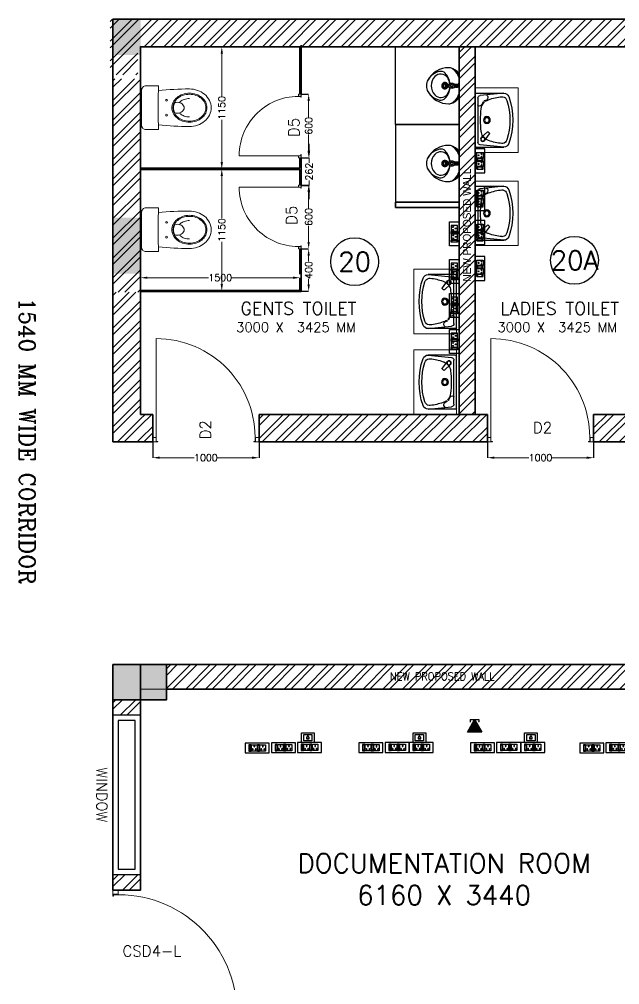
# Model space of a CAD drawing. Extents: x -52083 to 49512, y -145230 to 20224.
# Drawn here: x 34175 to 39826, y -2408 to 6686 of the extents above; entities that cross this region are included whole.
import ezdxf
from ezdxf.enums import TextEntityAlignment as Align

# ---------------------------------------------------------------- set-up
doc = ezdxf.new("R2010")
doc.units = 0
doc.header["$LTSCALE"] = 0.5
doc.header["$MEASUREMENT"] = 0
doc.header["$PDMODE"] = 32
for name, color, linetype, lineweight in [('1', 7, 'Continuous', 9), ('1200x2100 Door', 5, 'Continuous', 5), ('COL', 1, 'Continuous', 35), ('DIM', 3, 'Continuous', 5), ('Hatch-1', 8, 'Continuous', 5), ('Microlab @ 1', 5, 'Continuous', 13), ('New Wall', 5, 'Continuous', 35), ('Sa-Block Text', 7, 'Continuous', 18), ('wall-1', 7, 'Continuous', 35)]:
    doc.layers.add(name, color=color, linetype=linetype, lineweight=lineweight)
for name, color, linetype in [('PDF_Text', 5, 'Continuous'), ('SA-6MRP', 1, 'Continuous'), ('SA-6MUP', 223, 'Continuous'), ('SA-Lan', 3, 'Continuous'), ('SA-Voice', 5, 'Continuous'), ('WC-DET1', 8, 'Continuous'), ('WC-DET2', 10, 'Continuous'), ('WC-OUT', 7, 'Continuous'), ('WC-OUTL', 7, 'Continuous')]:
    doc.layers.add(name, color=color, linetype=linetype)
doc.styles.add('ARIAL', font='romans.shx', dxfattribs={"height": 2.5})
doc.styles.add('RomanS', font='romans.shx')
doc.styles.get("Standard").update_dxf_attribs({"font": 'romans.shx'})
doc.dimstyles.new('Sa-dim', dxfattribs={"dimtxt": 65, "dimasz": 65, "dimexe": 0, "dimexo": 0, "dimtad": 0, "dimdec": 0, "dimdsep": 46, "dimtxsty": 'Standard', "dimcen": 0, "dimclrd": 256, "dimclre": 7, "dimclrt": 1, "dimadec": 0, "dimazin": 0, "dimtfac": 1, "dimtdec": 0, "dimtmove": 0, "dimatfit": 3, "dimfxl": 1, "dimlwd": -1, "dimarcsym": 0})
pattern_1 = [(45, (71188.27, 2e-13), (-92.80777, 92.80777), []), (45, (71250.15, 2e-13), (-92.80777, 92.80777), [])]
pattern_2 = [(45, (-60236.36, 281.83), (-92.80777, 92.80777), []), (45, (-60174.49, 281.83), (-92.80777, 92.80777), [])]

# ---------------------------------------------------------------- blocks, each defined once
blk = doc.blocks.new('*U109')
at = {"color": 5}
blk.add_wipeout([(50, 400), (50, 240), (1450, 240), (1450, 400)], dxfattribs=at)
blk.add_wipeout([(0, 450), (0, 190), (1500, 190), (1500, 450)], dxfattribs=at)
for points in [[(0, 450), (0, 190), (1500, 190), (1500, 450)], [(50, 400), (50, 240), (1450, 240), (1450, 400)]]:
    blk.add_lwpolyline(points, close=True, dxfattribs=at)
blk = doc.blocks.new('SD 1200x2100')
at = {"layer": '1200x2100 Door'}
for p, q in [((289771.1, 46661.9), (289771.1, 46711.8)), ((289771.1, 46711.8), (289829.5, 46711.8)), ((289771.1, 46661.9), (289771.1, 46711.8)), ((289771.1, 46661.9), (289809.4, 46661.9)), ((289809.4, 46661.9), (289809.4, 46705.1)), ((289809.4, 46705.1), (289829.5, 46705.1)), ((289829.5, 46705.1), (289829.5, 46711.8)), ((290971.1, 46711.8), (290912.7, 46711.8)), ((290912.7, 46705.1), (290912.7, 46711.8)), ((290932.8, 46705.1), (290912.7, 46705.1)), ((290932.8, 46661.9), (290932.8, 46705.1)), ((290971.1, 46661.9), (290932.8, 46661.9)), ((290932.8, 46661.9), (290932.8, 45543.9)), ((290971.1, 46661.9), (290971.1, 46711.8))]:
    blk.add_line(p, q, dxfattribs=at)
blk.add_arc((290932.8, 46661.9), 1118, 177.44259, 270, dxfattribs=at)
blk = doc.blocks.new('VOICE')
at = {"ltscale": 30}
h = blk.add_hatch(dxfattribs=at)
h.set_pattern_fill('ANSI31', color=256, scale=1.368807, angle=0.10709, style=0)
h.set_pattern_definition([(45.107, (0, 0), (-3.0788, 3.06731), [])])
h.paths.add_polyline_path([(0, 0), (67.3, 119.1), (135, 0)])
for p, q in [((0, 0), (67.3, 119.1)), ((67.3, 119.1), (135, 0)), ((135, 0), (0, 0))]:
    blk.add_line(p, q, dxfattribs=at)
at = {"linetype": 'Continuous', "ltscale": 12}
blk.add_line((26.7, 118.6), (107.9, 118.6), dxfattribs=at)
at = {"ltscale": 12}
for p, q in [((26.7, 118.6), (26.7, 100.6)), ((107.9, 118.6), (107.9, 100.6))]:
    blk.add_line(p, q, dxfattribs=at)
at = {"ltscale": 30, "const_width": 6.84}
for points in [[(23.3, 98.1, 1), (30.1, 98.1, 1)], [(104.4, 98.1, 1), (111.3, 98.1, 1)]]:
    blk.add_lwpolyline(points, format="xyb", close=True, dxfattribs=at)
at = {"layer": 'Sa-Block Text', "flags": 1}
for tag, p in [('LAB', (67.8, 152)), ('ITEM', (67.8, 25)), ('CATALOGUE', (98.3, -100))]:
    blk.add_attdef(tag, text='', height=65, dxfattribs=at).set_placement(p, align=Align.MIDDLE_CENTER)
blk = doc.blocks.new('*U133')
at = {"ltscale": 300}
for p, q in [((-78.1, 29.8), (-78.1, -29.8)), ((-78.1, 29.8), (-78.1, -29.8)), ((-57.3, 29.8), (-78.1, 29.8)), ((-78.1, 29.8), (-57.3, 29.8)), ((-76.3, 23.3), (-76.3, -23.3)), ((-59.1, 23.3), (-76.3, 23.3)), ((-59.1, -23.3), (-59.1, 23.3)), ((-57.3, -29.8), (-57.3, 29.8)), ((-53.9, 29.8), (-1.7, 29.8)), ((-53.9, -29.8), (-53.9, 29.8)), ((-1.7, 29.8), (-1.7, -29.8)), ((1.7, 29.8), (1.7, -29.8)), ((1.7, 29.8), (1.7, -29.8)), ((22.5, 29.8), (1.7, 29.8)), ((1.7, 29.8), (22.5, 29.8)), ((3.5, 23.3), (3.5, -23.3)), ((20.7, 23.3), (3.5, 23.3)), ((20.7, -23.3), (20.7, 23.3)), ((22.5, -29.8), (22.5, 29.8)), ((25.9, -29.8), (25.9, 29.8)), ((25.9, 29.8), (78.1, 29.8)), ((78.1, 29.8), (78.1, -29.8)), ((-78.1, -29.8), (-57.3, -29.8)), ((-76.3, -21.2), (-59.1, -21.2)), ((-76.3, -23.3), (-59.1, -23.3)), ((-1.7, -29.8), (-53.9, -29.8)), ((1.7, -29.8), (22.5, -29.8)), ((3.5, -21.2), (20.7, -21.2)), ((3.5, -23.3), (20.7, -23.3)), ((78.1, -29.8), (25.9, -29.8))]:
    blk.add_line(p, q, dxfattribs=at)
blk.add_lwpolyline([(-113, -46), (113, -46), (113, 46), (-113, 46)], close=True, dxfattribs=at)
for centre, radius, start, end in [((-27.8, 14.7), 4.06, 307.15837, 232.84163), ((-27.8, 10.6), 2.59, 161.40312, 18.59688), ((52, 14.7), 4.06, 307.15837, 232.84163), ((52, 10.6), 2.59, 161.40312, 18.59688), ((-42.7, -11.6), 3.5, 5.26891, 272.51003), ((-39.9, -14), 2.82, 202.68381, 75.09514), ((-15.7, -14), 2.82, 104.90486, 337.31619), ((-12.9, -11.6), 3.5, 267.48997, 174.73109), ((37.1, -11.6), 3.5, 5.26891, 272.51003), ((39.9, -14), 2.82, 202.68381, 75.09514), ((64.1, -14), 2.82, 104.90486, 337.31619), ((66.9, -11.6), 3.5, 267.48997, 174.73109)]:
    blk.add_arc(centre, radius, start, end, dxfattribs=at)
at = {"layer": 'Sa-Block Text', "flags": 1}
for tag, p in [('PROJECTNAME', (102.4, 776)), ('FLOOR', (102.4, 686.5)), ('LABNAME', (102.4, 577)), ('ITEMNO:', (102.4, 479.7))]:
    blk.add_attdef(tag, text='', height=65, dxfattribs=at).set_placement(p, align=Align.MIDDLE_CENTER)
at = {"layer": 'Sa-Block Text'}
blk.add_attdef('CATALOGUE', text='', height=65, dxfattribs=at).set_placement((102.4, 360.5), align=Align.MIDDLE_CENTER)
blk = doc.blocks.new('*U130')
for p, q in [((-78.1, 29.8), (-78.1, -29.8)), ((-78.1, 29.8), (-78.1, -29.8)), ((-57.3, 29.8), (-78.1, 29.8)), ((-78.1, 29.8), (-57.3, 29.8)), ((-76.3, 23.3), (-76.3, -23.3)), ((-59.1, 23.3), (-76.3, 23.3)), ((-59.1, -23.3), (-59.1, 23.3)), ((-57.3, -29.8), (-57.3, 29.8)), ((-53.9, 29.8), (-1.7, 29.8)), ((-53.9, -29.8), (-53.9, 29.8)), ((-1.7, 29.8), (-1.7, -29.8)), ((1.7, 29.8), (1.7, -29.8)), ((1.7, 29.8), (1.7, -29.8)), ((22.5, 29.8), (1.7, 29.8)), ((1.7, 29.8), (22.5, 29.8)), ((3.5, 23.3), (3.5, -23.3)), ((20.7, 23.3), (3.5, 23.3)), ((20.7, -23.3), (20.7, 23.3)), ((22.5, -29.8), (22.5, 29.8)), ((25.9, -29.8), (25.9, 29.8)), ((25.9, 29.8), (78.1, 29.8)), ((78.1, 29.8), (78.1, -29.8)), ((-78.1, -29.8), (-57.3, -29.8)), ((-76.3, -21.2), (-59.1, -21.2)), ((-76.3, -23.3), (-59.1, -23.3)), ((-1.7, -29.8), (-53.9, -29.8)), ((1.7, -29.8), (22.5, -29.8)), ((3.5, -21.2), (20.7, -21.2)), ((3.5, -23.3), (20.7, -23.3)), ((78.1, -29.8), (25.9, -29.8))]:
    blk.add_line(p, q)
blk.add_lwpolyline([(-113, -46), (113, -46), (113, 46), (-113, 46)], close=True)
for centre, radius, start, end in [((-27.8, 14.7), 4.06, 307.15837, 232.84163), ((-27.8, 10.6), 2.59, 161.40312, 18.59688), ((52, 14.7), 4.06, 307.15837, 232.84163), ((52, 10.6), 2.59, 161.40312, 18.59688), ((-42.7, -11.6), 3.5, 5.26891, 272.51003), ((-39.9, -14), 2.82, 202.68381, 75.09514), ((-15.7, -14), 2.82, 104.90486, 337.31619), ((-12.9, -11.6), 3.5, 267.48997, 174.73109), ((37.1, -11.6), 3.5, 5.26891, 272.51003), ((39.9, -14), 2.82, 202.68381, 75.09514), ((64.1, -14), 2.82, 104.90486, 337.31619), ((66.9, -11.6), 3.5, 267.48997, 174.73109)]:
    blk.add_arc(centre, radius, start, end)
at = {"layer": 'Sa-Block Text', "flags": 1}
for tag, p in [('PROJECTNAME', (14.8, 619.1)), ('FLOOR', (14.8, 529.6)), ('LABNAME', (14.8, 420.1)), ('ITEMNO:', (14.8, 322.8))]:
    blk.add_attdef(tag, text='', height=65, dxfattribs=at).set_placement(p, align=Align.MIDDLE_CENTER)
at = {"layer": 'Sa-Block Text'}
blk.add_attdef('CATALOGUE', text='', height=65, dxfattribs=at).set_placement((14.8, 173.9), align=Align.MIDDLE_CENTER)
blk = doc.blocks.new('*U132')
for points in [[(-59.4, 46), (59.4, 46), (59.4, -46), (-59.4, -46)], [(-39.1, 29.8), (39.1, 29.8), (39.1, -29.8), (-39.1, -29.8)], [(12.4, 5.6), (5.4, 5.6), (5.4, 14.6), (-5.4, 14.6), (-5.4, 5.6), (-12.4, 5.6), (-12.4, -10.5), (12.4, -10.5)], [(11.1, 4.3), (4.1, 4.3), (4.1, 13.4), (-4.1, 13.4), (-4.1, 4.3), (-11.1, 4.3), (-11.1, -9.2), (11.1, -9.2)]]:
    blk.add_lwpolyline(points, close=True)
at = {"layer": 'Sa-Block Text', "flags": 1}
for tag, p in [('PROJECTNAME', (15.2, 670.6)), ('FLOOR', (15.2, 581.1)), ('LABNAME', (15.2, 471.6)), ('ITEMNO:', (15.2, 374.3))]:
    blk.add_attdef(tag, text='', height=65, dxfattribs=at).set_placement(p, align=Align.MIDDLE_CENTER)
at = {"layer": 'Sa-Block Text'}
blk.add_attdef('CATALOGUE', text='', height=65, dxfattribs=at).set_placement((15.2, 223), align=Align.MIDDLE_CENTER)
blk = doc.blocks.new('*D829')
at = {"layer": 'Defpoints', "color": 0}
for p in [(38581, 2704.6), (39581, 2704.6), (39581, 2556.1)]:
    blk.add_point(p, dxfattribs=at)
at = {"layer": 'DIM', "color": 7, "lineweight": -2}
for p, q in [((38581, 2704.6), (38581, 2556.1)), ((39581, 2704.6), (39581, 2556.1))]:
    blk.add_line(p, q, dxfattribs=at)
at = {"layer": 'DIM'}
for p, q in [((38646, 2556.1), (38970.5, 2556.1)), ((39516, 2556.1), (39191.5, 2556.1))]:
    blk.add_line(p, q, dxfattribs=at)
for points in [[(38646, 2566.9), (38646, 2545.3), (38581, 2556.1)], [(39516, 2566.9), (39516, 2545.3), (39581, 2556.1)]]:
    blk.add_solid(points, dxfattribs=at)
at = {"layer": 'DIM', "color": 1, "insert": (39081, 2556.1), "char_height": 65, "attachment_point": 5}
blk.add_mtext('1000', dxfattribs=at)
blk = doc.blocks.new('A$Cf2d5b89f')
at = {"layer": 'WC-DET1'}
for p, q in [((-254.5, -268.5), (-231.8, -47.4)), ((-206.9, -25), (206.9, -25)), ((-183.2, -88.2), (-191.5, -109.1)), ((-178.3, -91.7), (-181.7, -88.1)), ((-168.8, -80.1), (-171.8, -76.9)), ((-171.6, -75.4), (-142.2, -59.4)), ((165, -56.8), (111.8, -115.4)), ((194.3, -87.9), (130.5, -135.4)), ((254.5, -268.5), (231.8, -47.4)), ((111.7, -122.4), (123.9, -134.9))]:
    blk.add_line(p, q, dxfattribs=at)
for centre, radius in [((0, -110), 22.5), ((180, -72), 17.5)]:
    blk.add_circle(centre, radius, dxfattribs=at)
for centre, radius, start, end in [((-206.9, -50), 25, 90, 174.13712), ((-182.4, -88.8), 1, 43.4655, 145.9016), ((-171, -76.2), 1, 121.0294, 223.4655), ((-165.2, -76.6), 5, 223.4655, 311.00082), ((-96.3, -155.9), 100, 95.56855, 131.00082), ((-142.8, -37.3), 12.3, 18.1286, 87.64171), ((-155, -37.9), 25, 301.0294, 0), ((-153.2, -41.1), 23.3, 7.71552, 21.10941), ((0, -1028.8), 978.3, 83.78058, 96.21942), ((96.3, -155.9), 100, 56.83827, 84.43145), ((206.9, -50), 25, 5.86288, 90), ((-215.7, -94.3), 25.6, 209.67652, 262.17437), ((264.4, -295.7), 486.7, 159.65681, 174.66231), ((-211.7, -43.8), 76.2, 264.3519, 268.5983), ((-212.2, -95), 25, 266.931, 325.9016), ((-96.3, -155.9), 100, 144.65323, 162.96209), ((-181.9, -95.1), 5, 324.65323, 43.4655), ((115.3, -118.9), 5, 135.32713, 224.3233), ((127.5, -131.4), 5, 224.3233, 307.4212), ((96.3, -155.9), 100, 17.03791, 34.35638), ((-264.4, -295.7), 486.7, 5.33769, 20.34319), ((-190.4, -254.3), 30, 172.65125, 189.1116), ((-170.6, -251.1), 50, 189.1116, 252.94733), ((170.6, -251.1), 50, 287.05267, 350.8884), ((190.4, -254.3), 30, 350.8884, 7.34875), ((0, 290.2), 617.6, 252.54224, 287.45776)]:
    blk.add_arc(centre, radius, start, end, dxfattribs=at)
at = {"layer": 'WC-DET2'}
for centre, radius in [((0, -110), 32.5), ((180, -72), 21.4)]:
    blk.add_circle(centre, radius, dxfattribs=at)
at = {"layer": 'WC-OUT'}
for p, q in [((-244.5, 0), (244.5, 0)), ((-254.5, -10), (-254.5, -268.5)), ((254.5, -10), (254.5, -268.5))]:
    blk.add_line(p, q, dxfattribs=at)
for centre, radius, start, end in [((-244.5, -10), 10, 90, 180), ((244.5, -10), 10, 0, 90), ((-204.5, -268.5), 50, 180, 250.82787), ((204.5, -268.5), 50, 289.17213, 0), ((0, 319.7), 672.7, 250.82787, 289.17213)]:
    blk.add_arc(centre, radius, start, end, dxfattribs=at)
blk = doc.blocks.new('A$C40424e03')
blk.add_lwpolyline([(673.8, 1604.1), (1282, 1604.1), (1282, 2007.1), (673.8, 2007.1)], close=True)
at = {"xscale": -1}
blk.add_blockref('A$Cf2d5b89f', (978.3, 2007.1), dxfattribs=at)
blk = doc.blocks.new('*D830')
at = {"layer": 'Defpoints', "color": 0}
for p in [(35431, 2704.6), (36431, 2704.6), (36431, 2556.1)]:
    blk.add_point(p, dxfattribs=at)
at = {"layer": 'DIM', "color": 7, "lineweight": -2}
for p, q in [((35431, 2704.6), (35431, 2556.1)), ((36431, 2704.6), (36431, 2556.1))]:
    blk.add_line(p, q, dxfattribs=at)
at = {"layer": 'DIM'}
for p, q in [((35496, 2556.1), (35820.5, 2556.1)), ((36366, 2556.1), (36041.5, 2556.1))]:
    blk.add_line(p, q, dxfattribs=at)
for points in [[(35496, 2566.9), (35496, 2545.3), (35431, 2556.1)], [(36366, 2566.9), (36366, 2545.3), (36431, 2556.1)]]:
    blk.add_solid(points, dxfattribs=at)
at = {"layer": 'DIM', "color": 1, "insert": (35931, 2556.1), "char_height": 65, "attachment_point": 5}
blk.add_mtext('1000', dxfattribs=at)
blk = doc.blocks.new('A$C054a1436')
at = {"color": 1}
blk.add_circle((225, 225), 225, dxfattribs=at)
blk.add_attdef('T1', text='', height=180).set_placement((225, 225), align=Align.MIDDLE_CENTER)
blk = doc.blocks.new('*D840')
at = {"layer": 'Defpoints', "color": 0}
for p in [(36828, 5123.9), (36898.3, 5123.9), (36828, 4523.9)]:
    blk.add_point(p, dxfattribs=at)
at = {"layer": 'DIM', "color": 7, "lineweight": -2}
for p, q in [((36828, 5123.9), (36898.3, 5123.9)), ((36828, 4523.9), (36898.3, 4523.9))]:
    blk.add_line(p, q, dxfattribs=at)
at = {"layer": 'DIM'}
for p, q in [((36898.3, 5058.9), (36898.3, 4906.5)), ((36898.3, 4588.9), (36898.3, 4741.2))]:
    blk.add_line(p, q, dxfattribs=at)
for points in [[(36887.5, 5058.9), (36909.1, 5058.9), (36898.3, 5123.9)], [(36887.5, 4588.9), (36909.1, 4588.9), (36898.3, 4523.9)]]:
    blk.add_solid(points, dxfattribs=at)
at = {"layer": 'DIM', "color": 1, "insert": (36898.3, 4823.9), "char_height": 65, "attachment_point": 5, "rotation": 90}
blk.add_mtext('600', dxfattribs=at)
blk = doc.blocks.new('*D841')
at = {"layer": 'Defpoints', "color": 0}
for p in [(36828, 5981.9), (36898.3, 5981.9), (36828, 5381.9)]:
    blk.add_point(p, dxfattribs=at)
at = {"layer": 'DIM', "color": 7, "lineweight": -2}
for p, q in [((36828, 5981.9), (36898.3, 5981.9)), ((36828, 5381.9), (36898.3, 5381.9))]:
    blk.add_line(p, q, dxfattribs=at)
at = {"layer": 'DIM'}
for p, q in [((36898.3, 5916.9), (36898.3, 5764.5)), ((36898.3, 5446.9), (36898.3, 5599.2))]:
    blk.add_line(p, q, dxfattribs=at)
for points in [[(36887.5, 5916.9), (36909.1, 5916.9), (36898.3, 5981.9)], [(36887.5, 5446.9), (36909.1, 5446.9), (36898.3, 5381.9)]]:
    blk.add_solid(points, dxfattribs=at)
at = {"layer": 'DIM', "color": 1, "insert": (36898.3, 5681.9), "char_height": 65, "attachment_point": 5, "rotation": 90}
blk.add_mtext('600', dxfattribs=at)
blk = doc.blocks.new('*D842')
at = {"layer": 'Defpoints', "color": 0}
for p in [(35316, 5275.9), (36080.7, 5275.9), (35316, 4126.2)]:
    blk.add_point(p, dxfattribs=at)
at = {"layer": 'DIM', "color": 7, "lineweight": -2}
for p, q in [((35316, 5275.9), (36080.7, 5275.9)), ((35316, 4126.2), (36080.7, 4126.2))]:
    blk.add_line(p, q, dxfattribs=at)
at = {"layer": 'DIM'}
for p, q in [((36080.7, 5210.9), (36080.7, 4811.6)), ((36080.7, 4191.2), (36080.7, 4590.5))]:
    blk.add_line(p, q, dxfattribs=at)
for points in [[(36069.8, 5210.9), (36091.5, 5210.9), (36080.7, 5275.9)], [(36069.8, 4191.2), (36091.5, 4191.2), (36080.7, 4126.2)]]:
    blk.add_solid(points, dxfattribs=at)
at = {"layer": 'DIM', "color": 1, "insert": (36080.7, 4701.1), "char_height": 65, "attachment_point": 5, "rotation": 90}
blk.add_mtext('1150', dxfattribs=at)
blk = doc.blocks.new('*D843')
at = {"layer": 'Defpoints', "color": 0}
for p in [(36816, 4251.5), (35316, 4132.2), (36816, 4132.2)]:
    blk.add_point(p, dxfattribs=at)
at = {"layer": 'DIM', "color": 7, "lineweight": -2}
for p, q in [((35316, 4132.2), (35316, 4251.5)), ((36816, 4132.2), (36816, 4251.5))]:
    blk.add_line(p, q, dxfattribs=at)
at = {"layer": 'DIM'}
for p, q in [((35381, 4251.5), (35955.5, 4251.5)), ((36751, 4251.5), (36176.5, 4251.5))]:
    blk.add_line(p, q, dxfattribs=at)
for points in [[(35381, 4262.3), (35381, 4240.7), (35316, 4251.5)], [(36751, 4262.3), (36751, 4240.7), (36816, 4251.5)]]:
    blk.add_solid(points, dxfattribs=at)
at = {"layer": 'DIM', "color": 1, "insert": (36066, 4251.5), "char_height": 65, "attachment_point": 5}
blk.add_mtext('1500', dxfattribs=at)
blk = doc.blocks.new('*D844')
at = {"layer": 'Defpoints', "color": 0}
for p in [(36828, 4523.9), (36898.3, 4523.9), (36828, 4123.9)]:
    blk.add_point(p, dxfattribs=at)
at = {"layer": 'DIM', "color": 7, "lineweight": -2}
for p, q in [((36828, 4523.9), (36898.3, 4523.9)), ((36828, 4123.9), (36898.3, 4123.9))]:
    blk.add_line(p, q, dxfattribs=at)
at = {"layer": 'DIM'}
for p, q in [((36898.3, 4458.9), (36898.3, 4408.1)), ((36898.3, 4188.9), (36898.3, 4239.7))]:
    blk.add_line(p, q, dxfattribs=at)
for points in [[(36887.5, 4458.9), (36909.1, 4458.9), (36898.3, 4523.9)], [(36887.5, 4188.9), (36909.1, 4188.9), (36898.3, 4123.9)]]:
    blk.add_solid(points, dxfattribs=at)
at = {"layer": 'DIM', "color": 1, "insert": (36898.3, 4323.9), "char_height": 65, "attachment_point": 5, "rotation": 90}
blk.add_mtext('400', dxfattribs=at)
blk = doc.blocks.new('*D845')
at = {"layer": 'Defpoints', "color": 0}
for p in [(36828, 5381.9), (36902, 5381.9), (36828, 5119.9)]:
    blk.add_point(p, dxfattribs=at)
at = {"layer": 'DIM'}
for p, q in [((36902, 5446.9), (36902, 5511.9)), ((36902, 5381.9), (36902, 5335.1)), ((36902, 5119.9), (36902, 5166.7)), ((36902, 5054.9), (36902, 4989.9))]:
    blk.add_line(p, q, dxfattribs=at)
at = {"layer": 'DIM', "color": 7, "lineweight": -2}
for p, q in [((36828, 5381.9), (36902, 5381.9)), ((36828, 5119.9), (36902, 5119.9))]:
    blk.add_line(p, q, dxfattribs=at)
at = {"layer": 'DIM'}
for points in [[(36891.2, 5446.9), (36912.9, 5446.9), (36902, 5381.9)], [(36891.2, 5054.9), (36912.9, 5054.9), (36902, 5119.9)]]:
    blk.add_solid(points, dxfattribs=at)
at = {"layer": 'DIM', "color": 1, "insert": (36902, 5250.9), "char_height": 65, "attachment_point": 5, "rotation": 90}
blk.add_mtext('262', dxfattribs=at)
blk = doc.blocks.new('A$C029a48cf')
blk.add_line((-10, 166), (-10, -166))
for points in [[(-168.1, 161.4, 0.029046), (-460, 176.5, 0.08272), (-537.4, 163.6, 0.090502), (-602.2, 127.3, 0.104235), (-648.7, 68.8, 0.116575), (-665, 0, 0.116575), (-648.7, -68.8, 0.104235), (-602.2, -127.3, 0.090502), (-537.4, -163.6, 0.08272), (-460, -176.5, 0.029046), (-168.1, -161.4, -0.00263), (-170, -201, 0.414214), (-165, -206), (-50, -206, 0.414214), (-10, -166), (-5, -166, 0.414214), (0, -161), (0, 161, 0.414214), (-5, 166), (-10, 166, 0.414214), (-50, 206), (-165, 206, 0.414214), (-170, 201, -0.00263)], [(-625, 0, 0.116575), (-613, -50.9, 0.104235), (-576.7, -96.5, 0.090502), (-524.5, -125.8, 0.08272), (-460, -136.5, 0.08272), (-395.5, -125.8, 0.090502), (-343.3, -96.5, 0.104235), (-307, -50.9, 0.116575), (-295, 0, 0.116575), (-307, 50.9, 0.104235), (-343.3, 96.5, 0.090502), (-395.5, 125.8, 0.08272), (-460, 136.5, 0.08272), (-524.5, 125.8, 0.090502), (-576.7, 96.5, 0.104235), (-613, 50.9, 0.116575)], [(-615, 0, 0.116575), (-604, -46.4, 0.104235), (-570.3, -88.8, 0.090502), (-521.2, -116.3, 0.08272), (-460, -126.5, 0.08272), (-398.8, -116.3, 0.090502), (-349.7, -88.8, 0.104235), (-316, -46.4, 0.116575), (-305, 0, 0.116575), (-316, 46.4, 0.104235), (-349.7, 88.8, 0.090502), (-398.8, 116.3, 0.08272), (-460, 126.5, 0.08272), (-521.2, 116.3, 0.090502), (-570.3, 88.8, 0.104235), (-604, 46.4, 0.116575)]]:
    blk.add_lwpolyline(points, format="xyb", close=True)
for points in [[(-365.7, 48.9, 0.036112), (-375.2, 58, 0.090502), (-411.7, 78.5, 0.08272), (-460, 86.5, 0.08272)], [(-322.3, 47.8, 0.074737), (-345.9, 51.3, 0.080041), (-371.1, 47.3, 0.088843), (-391.4, 36.3, 0.10499), (-405.6, 19, 0.120185), (-410.2, 0, 0.120185)], [(-410.2, 0, 0.120185), (-405.6, -19, 0.10499), (-391.4, -36.3, 0.088843), (-371.1, -47.3, 0.080041), (-345.9, -51.3, 0.074737), (-322.3, -47.8, 0.088843)], [(-322.3, -47.8, 0.008108), (-320.4, -44.2, 0.116575), (-310, 0, 0.116575), (-320.4, 44.2, 0.008108), (-322.3, 47.8, 0.090502)], [(-460, -86.5, 0.08272), (-411.7, -78.5, 0.090502), (-375.2, -58, 0.036112), (-365.7, -48.9, 0.116575)]]:
    blk.add_lwpolyline(points, format="xyb")
for centre in [(-245, 70), (-245, -70)]:
    blk.add_circle(centre, 8.58)
blk.add_arc((-3929.6, 0), 3764.9, 357.54236, 2.45764)
blk = doc.blocks.new('*D846')
at = {"layer": 'Defpoints', "color": 0}
for p in [(35316, 6425.6), (35316, 5275.9), (36080.7, 5275.9)]:
    blk.add_point(p, dxfattribs=at)
at = {"layer": 'DIM', "color": 7, "lineweight": -2}
for p, q in [((35316, 6425.6), (36080.7, 6425.6)), ((35316, 5275.9), (36080.7, 5275.9))]:
    blk.add_line(p, q, dxfattribs=at)
at = {"layer": 'DIM'}
for p, q in [((36080.7, 6360.6), (36080.7, 5961.2)), ((36080.7, 5340.9), (36080.7, 5740.2))]:
    blk.add_line(p, q, dxfattribs=at)
for points in [[(36069.8, 6360.6), (36091.5, 6360.6), (36080.7, 6425.6)], [(36069.8, 5340.9), (36091.5, 5340.9), (36080.7, 5275.9)]]:
    blk.add_solid(points, dxfattribs=at)
at = {"layer": 'DIM', "color": 1, "insert": (36080.7, 5850.7), "char_height": 65, "attachment_point": 5, "rotation": 90}
blk.add_mtext('1150', dxfattribs=at)
blk = doc.blocks.new('A$C91B1')
at = {"layer": 'WC-DET1', "color": 7}
for p, q in [((0.1609, 0.3029), (0.1494, 0.3119)), ((0.1839, 0.3029), (0.1954, 0.3119)), ((0.1609, 0.2089), (0.1609, 0.2029)), ((0.1624, 0.1879), (0.1624, 0.1854)), ((0.1824, 0.1879), (0.1624, 0.1879)), ((0.1824, 0.1854), (0.1624, 0.1854)), ((0.1629, 0.2177), (0.1629, 0.2109)), ((0.1819, 0.2009), (0.1629, 0.2009)), ((0.1639, 0.2009), (0.1639, 0.1949)), ((0.1819, 0.1949), (0.1639, 0.1949)), ((0.1674, 0.1949), (0.1674, 0.1879)), ((0.1774, 0.1949), (0.1774, 0.1879)), ((0.1819, 0.2177), (0.1819, 0.2109)), ((0.1819, 0.2009), (0.1819, 0.1949)), ((0.1824, 0.1879), (0.1824, 0.1854)), ((0.1839, 0.2089), (0.1839, 0.2029))]:
    blk.add_line(p, q, dxfattribs=at)
at = {"layer": 'WC-DET1'}
for p, q in [((0.1839, 0.3029), (0.1609, 0.3029)), ((0.1819, 0.2109), (0.1629, 0.2109))]:
    blk.add_line(p, q, dxfattribs=at)
for points in [[(0.1672, 0.2934), (0.162, 0.2844), (0.1672, 0.2754), (0.1775, 0.2754), (0.1827, 0.2844), (0.1775, 0.2934)], [(0.1659, 0.2531), (0.1594, 0.2419), (0.1659, 0.2306), (0.1788, 0.2306), (0.1853, 0.2419), (0.1788, 0.2531)]]:
    blk.add_lwpolyline(points, close=True, dxfattribs=at)
for radius in [0.0115, 0.005]:
    blk.add_circle((0.1724, 0.2844), radius, dxfattribs=at)
at = {"layer": 'WC-DET1', "color": 7}
blk.add_circle((0.1724, 0.2419), 0.026, dxfattribs=at)
at = {"layer": 'WC-DET1'}
for centre, radius, start, end in [((0.1555, 0.1412), 0.18, 108.51408, 139.07984), ((0.1892, 0.1412), 0.18, 40.92016, 71.48592), ((0.0724, 0.2132), 0.07, 139.07984, 165.88547), ((0.1724, 0.0546), 0.1722, 96.77994, 133.07015), ((0.1724, 0.1769), 0.03, 112.54031, 67.45969), ((0.1724, 0.1769), 0.017, 107.10464, 72.89536), ((0.1724, 0.0546), 0.1722, 46.92985, 83.22006), ((0.2723, 0.2132), 0.07, 14.11453, 40.92016), ((0.0942, 0.1383), 0.0577, 133.07015, 192.7487), ((0.2037, 0.1631), 0.17, 192.7487, 238.54485), ((0.141, 0.1631), 0.17, 301.45515, 347.2513), ((0.2505, 0.1383), 0.0577, 347.2513, 46.92985)]:
    blk.add_arc(centre, radius, start, end, dxfattribs=at)
at = {"layer": 'WC-DET1', "color": 7}
for centre, radius, start, end in [((0.2287, 0.2867), 0.0697, 166.57302, 194.20223), ((0.116, 0.2867), 0.0697, 345.79777, 13.42698), ((0.1395, 0.1371), 0.0772, 125.79278, 226.66068), ((0.1724, 0.0916), 0.1333, 97.96979, 125.79278), ((0.1562, 0.2684), 0.005, 301.33641, 14.20223), ((0.1629, 0.2089), 0.002, 90, 180), ((0.1629, 0.2029), 0.002, 180, 270), ((0.1819, 0.2089), 0.002, 0, 90), ((0.1819, 0.2029), 0.002, 270, 0), ((0.1885, 0.2684), 0.005, 165.79777, 238.66359), ((0.1724, 0.0916), 0.1333, 54.20722, 82.03021), ((0.2052, 0.1371), 0.0772, 313.33932, 54.20722), ((0.1724, 0.1719), 0.125, 226.66068, 270), ((0.1724, 0.1719), 0.125, 270, 313.33932)]:
    blk.add_arc(centre, radius, start, end, dxfattribs=at)
at = {"layer": 'WC-DET2'}
for p, q in [((0.1714, 0.2893), (0.1714, 0.2795)), ((0.1734, 0.2893), (0.1734, 0.2795))]:
    blk.add_line(p, q, dxfattribs=at)
for points in [[(0.1666, 0.2093, -0.067174), (0.1686, 0.209, -0.079584), (0.1701, 0.2083, -0.107132), (0.1712, 0.2072, -0.140396), (0.1716, 0.206, -0.140396), (0.1712, 0.2048, -0.107132), (0.1701, 0.2037, -0.079584), (0.1686, 0.203, -0.067174), (0.1666, 0.2027, -0.067174), (0.1646, 0.203, -0.079584), (0.1631, 0.2037, -0.107132), (0.162, 0.2048, -0.140396), (0.1616, 0.206, -0.140396), (0.162, 0.2072, -0.107132), (0.1631, 0.2083, -0.079584), (0.1646, 0.209, -0.067174)], [(0.1778, 0.2093, -0.067174), (0.1798, 0.209, -0.079584), (0.1814, 0.2083, -0.107132), (0.1825, 0.2072, -0.140396), (0.1828, 0.206, -0.140396), (0.1825, 0.2048, -0.107132), (0.1814, 0.2037, -0.079584), (0.1798, 0.203, -0.067174), (0.1778, 0.2027, -0.067174), (0.1759, 0.203, -0.079584), (0.1743, 0.2037, -0.107132), (0.1732, 0.2048, -0.140396), (0.1729, 0.206, -0.140396), (0.1732, 0.2072, -0.107132), (0.1743, 0.2083, -0.079584), (0.1759, 0.209, -0.067174)]]:
    blk.add_lwpolyline(points, format="xyb", close=True, dxfattribs=at)
for centre, radius in [((0.1724, 0.2844), 0.009), ((0.1724, 0.2419), 0.0112)]:
    blk.add_circle(centre, radius, dxfattribs=at)
for radius, start, end in [(0.027, 113.91744, 66.08256), (0.015, 109.47122, 270), (0.015, 270, 70.52878)]:
    blk.add_arc((0.1724, 0.1769), radius, start, end, dxfattribs=at)
at = {"layer": 'WC-OUTL'}
for p, q in [((0.0624, 0.3119), (0.1589, 0.3119)), ((0.1589, 0.3119), (0.1858, 0.3119)), ((0.2824, 0.3119), (0.1858, 0.3119))]:
    blk.add_line(p, q, dxfattribs=at)
for centre, radius, start, end in [((0.1224, 0.208), 0.12, 120.03093, 169.27695), ((0.2223, 0.208), 0.12, 10.72305, 59.96907), ((0.0724, 0.2132), 0.07, 165.88547, 178.70618), ((0.2224, 0.2099), 0.22, 178.70618, 242.96431), ((0.1224, 0.2099), 0.22, 297.03569, 1.29382), ((0.2723, 0.2132), 0.07, 1.29382, 14.11453), ((0.1724, 0.1119), 0.11, 238.54485, 270), ((0.1724, 0.1119), 0.11, 270, 301.45515)]:
    blk.add_arc(centre, radius, start, end, dxfattribs=at)
blk = doc.blocks.new('*U131')
at = {"ltscale": 300}
for p, q in [((-78.1, 29.8), (-78.1, -29.8)), ((-78.1, 29.8), (-78.1, -29.8)), ((-57.3, 29.8), (-78.1, 29.8)), ((-78.1, 29.8), (-57.3, 29.8)), ((-76.3, 23.3), (-76.3, -23.3)), ((-59.1, 23.3), (-76.3, 23.3)), ((-59.1, -23.3), (-59.1, 23.3)), ((-57.3, -29.8), (-57.3, 29.8)), ((-53.9, 29.8), (-1.7, 29.8)), ((-53.9, -29.8), (-53.9, 29.8)), ((-1.7, 29.8), (-1.7, -29.8)), ((1.7, 29.8), (1.7, -29.8)), ((1.7, 29.8), (1.7, -29.8)), ((22.5, 29.8), (1.7, 29.8)), ((1.7, 29.8), (22.5, 29.8)), ((3.5, 23.3), (3.5, -23.3)), ((20.7, 23.3), (3.5, 23.3)), ((20.7, -23.3), (20.7, 23.3)), ((22.5, -29.8), (22.5, 29.8)), ((25.9, -29.8), (25.9, 29.8)), ((25.9, 29.8), (78.1, 29.8)), ((78.1, 29.8), (78.1, -29.8)), ((-78.1, -29.8), (-57.3, -29.8)), ((-76.3, -21.2), (-59.1, -21.2)), ((-76.3, -23.3), (-59.1, -23.3)), ((-1.7, -29.8), (-53.9, -29.8)), ((1.7, -29.8), (22.5, -29.8)), ((3.5, -21.2), (20.7, -21.2)), ((3.5, -23.3), (20.7, -23.3)), ((78.1, -29.8), (25.9, -29.8))]:
    blk.add_line(p, q, dxfattribs=at)
blk.add_lwpolyline([(-113, -46), (113, -46), (113, 46), (-113, 46)], close=True, dxfattribs=at)
for centre, radius, start, end in [((-27.8, 14.7), 4.06, 307.15837, 232.84163), ((-27.8, 10.6), 2.59, 161.40312, 18.59688), ((52, 14.7), 4.06, 307.15837, 232.84163), ((52, 10.6), 2.59, 161.40312, 18.59688), ((-42.7, -11.6), 3.5, 5.26891, 272.51003), ((-39.9, -14), 2.82, 202.68381, 75.09514), ((-15.7, -14), 2.82, 104.90486, 337.31619), ((-12.9, -11.6), 3.5, 267.48997, 174.73109), ((37.1, -11.6), 3.5, 5.26891, 272.51003), ((39.9, -14), 2.82, 202.68381, 75.09514), ((64.1, -14), 2.82, 104.90486, 337.31619), ((66.9, -11.6), 3.5, 267.48997, 174.73109)]:
    blk.add_arc(centre, radius, start, end, dxfattribs=at)
at = {"layer": 'Sa-Block Text', "flags": 1}
for tag, p in [('PROJECTNAME', (102.4, 776)), ('FLOOR', (102.4, 686.5)), ('LABNAME', (102.4, 577)), ('ITEMNO:', (102.4, 479.7))]:
    blk.add_attdef(tag, text='', height=65, dxfattribs=at).set_placement(p, align=Align.MIDDLE_CENTER)
at = {"layer": 'Sa-Block Text'}
blk.add_attdef('CATALOGUE', text='', height=65, dxfattribs=at).set_placement((102.4, 360.5), align=Align.MIDDLE_CENTER)

msp = doc.modelspace()

# ---------------------------------------------------------------- hatches: boundary and pattern name
at = {"layer": 'COL'}
h = msp.add_hatch(color=256, dxfattribs=at)
h.dxf.hatch_style = 1
h.paths.add_polyline_path([(35316, 6683.6), (35056, 6683.6), (35056, 6348.6), (35316, 6348.6)])
h = msp.add_hatch(color=256, dxfattribs=at)
h.dxf.hatch_style = 1
h.paths.add_polyline_path([(35316, 4818.6), (35056, 4818.6), (35056, 4483.6), (35316, 4483.6)])
h = msp.add_hatch(color=256, dxfattribs=at)
h.dxf.hatch_style = 1
h.paths.add_polyline_path([(35316, 4623.7), (35056, 4623.7), (35056, 4288.7), (35316, 4288.7)])
h = msp.add_hatch(color=256, dxfattribs=at)
h.dxf.hatch_style = 1
h.paths.add_polyline_path([(35561, 606.7), (35056, 606.7), (35056, 276.7), (35561, 276.7)])
at = {"layer": 'Hatch-1'}
h = msp.add_hatch(dxfattribs=at)
h.set_pattern_fill('ANSI32,_O', color=256, scale=350)
h.set_pattern_definition([(45, (-60261.36, 281.83), (-92.80777, 92.80777), []), (45, (-60199.49, 281.83), (-92.80777, 92.80777), [])])
h.paths.add_polyline_path([(41451, 6685.6), (35031, 6685.6), (35031, 6162.6), (35291, 6162.6), (35291, 6425.6), (41451, 6425.6)])
h = msp.add_hatch(dxfattribs=at)
h.set_pattern_fill('ANSI32,_O', color=256, scale=350)
h.set_pattern_definition([(45, (-60211.36, 281.83), (-92.80777, 92.80777), []), (45, (-60149.49, 281.83), (-92.80777, 92.80777), [])])
h.paths.add_polyline_path([(38316, 6425.6), (38466, 6425.6), (38466, 2964.6), (38316, 2964.6)])
h = msp.add_hatch(dxfattribs=at)
h.set_pattern_fill('ANSI32,_O', color=256, scale=350)
h.set_pattern_definition(pattern_2)
h.paths.add_polyline_path([(35056, 4114.6), (35316, 4114.6), (35316, 6125.6), (35056, 6125.6)])
h = msp.add_hatch(dxfattribs=at)
h.set_pattern_fill('ANSI32,_O', color=256, scale=350)
h.set_pattern_definition(pattern_1)
h.paths.add_polyline_path([(35316, 4114.6), (35056, 4114.6), (35056, 2704.6), (35316, 2704.6)])
h = msp.add_hatch(dxfattribs=at)
h.set_pattern_fill('ANSI32,_O', color=256, scale=350)
h.set_pattern_definition(pattern_1)
h.paths.add_polyline_path([(35316, 2964.6), (35431, 2964.6), (35431, 2704.6), (35316, 2704.6)])
h = msp.add_hatch(dxfattribs=at)
h.set_pattern_fill('ANSI32,_O', color=256, scale=350)
h.set_pattern_definition(pattern_1)
h.paths.add_polyline_path([(36431, 2964.6), (38581, 2964.6), (38581, 2704.6), (36431, 2704.6)])
h = msp.add_hatch(dxfattribs=at)
h.set_pattern_fill('ANSI32,_O', color=256, scale=350)
h.set_pattern_definition(pattern_2)
h.paths.add_polyline_path([(39581, 2964.6), (41476, 2964.6), (41476, 2704.6), (39581, 2704.6)])
h = msp.add_hatch(dxfattribs=at)
h.set_pattern_fill('ANSI32,_O', color=256, scale=350)
h.set_pattern_definition(pattern_1)
h.paths.add_polyline_path([(41231, 376.7), (35561, 376.7), (35561, 606.7), (41231, 606.7)])

# ---------------------------------------------------------------- linework, layer by layer
for q in [(37716, 6425.6, 2637.8), (37716, 4961.6, 2637.8)]:
    msp.add_line((37716, 5693.6, 2637.8), q)
at = {"elevation": 2637.8}
msp.add_lwpolyline([(36431, 2964.6), (38581, 2964.6), (38581, 2704.6), (36431, 2704.6)], close=True, dxfattribs=at)
msp.add_lwpolyline([(39581, 2704.6), (41476, 2704.6), (41476, 2964.6), (39581, 2964.6)], dxfattribs=at)
at = {"layer": 'COL', "elevation": 2637.8}
msp.add_lwpolyline([(35056, 606.7), (35056, 276.7), (35561, 276.7), (35561, 606.7)], close=True, dxfattribs=at)
at = {"layer": 'Hatch-1', "color": 5}
for p, q in [((35056, 606.7, 2637.8), (41476, 606.7, 2637.8)), ((35316, 376.7, 2637.8), (41476, 376.7, 2637.8))]:
    msp.add_line(p, q, dxfattribs=at)
at = {"layer": 'New Wall'}
for p, q in [((36816, 5981.9, 2637.8), (36816, 6429.6, 2637.8)), ((36828, 5981.9, 2637.8), (36828, 6441.6, 2637.8)), ((38466, 4913.6, 2637.8), (38466, 6425.6, 2637.8)), ((38466, 2964.6, 2637.8), (38466, 6388.6, 2637.8)), ((36816, 5281.9, 2637.8), (36816, 5381.9, 2637.8)), ((36828, 5119.9, 2637.8), (36828, 5381.9, 2637.8)), ((35316, 5281.9, 2637.8), (36816, 5281.9, 2637.8)), ((35316, 5269.9, 2637.8), (36816, 5269.9, 2637.8)), ((36816, 5119.9, 2637.8), (36816, 5269.9, 2637.8)), ((36816, 4285.9, 2637.8), (36816, 4523.9, 2637.8)), ((36828, 4120.2, 2637.8), (36828, 4523.9, 2637.8)), ((36816, 4132.2, 2637.8), (35316, 4132.2, 2637.8)), ((36828, 4120.2, 2637.8), (35316, 4120.2, 2637.8))]:
    msp.add_line(p, q, dxfattribs=at)
at = {"layer": 'New Wall', "elevation": 2637.8}
msp.add_lwpolyline([(38316, 6425.6), (38466, 6425.6), (38466, 2964.6), (38316, 2964.6)], close=True, dxfattribs=at)
for points in [[(37716, 5693.6), (38316, 5693.6)], [(37716, 4961.6), (38316, 4961.6)]]:
    msp.add_lwpolyline(points, dxfattribs=at)
at = {"layer": 'New Wall', "color": 5, "elevation": 2637.8}
msp.add_lwpolyline([(41231, 376.7), (35561, 376.7), (35561, 606.7), (41231, 606.7)], close=True, dxfattribs=at)
at = {"layer": 'SA-6MUP', "color": 7}
msp.add_line((38316, 2964.6, 2637.8), (38316, 6388.6, 2637.8), dxfattribs=at)
at = {"layer": 'wall-1', "color": 7}
for p, q in [((35056, 6425.6, 2637.8), (35056, 6685.6, 2637.8)), ((41736, 6685.6, 2637.8), (35056, 6685.6, 2637.8)), ((35056, 4114.6, 2637.8), (35056, 6685.6, 2637.8)), ((41736, 6685.6, 2637.8), (35056, 6685.6, 2637.8)), ((35316, 4118.6, 2637.8), (35316, 6429.6, 2637.8)), ((35316, 6425.6, 2637.8), (41447, 6425.6, 2637.8)), ((35316, 6425.6, 2637.8), (41476, 6425.6, 2637.8)), ((38316, 4961.6, 2637.8), (37716, 4961.6, 2637.8)), ((37716, 4961.6, 2637.8), (37716, 4913, 2637.8)), ((38316, 4913, 2637.8), (37716, 4913, 2637.8)), ((35056, 2964.6, 2637.8), (35056, 4114.6, 2637.8)), ((35316, 2964.6, 2637.8), (35316, 4114.6, 2637.8)), ((35056, 2964.6, 2637.8), (35056, 2704.6, 2637.8)), ((35056, 2964.6, 2637.8), (35056, 2704.6, 2637.8)), ((35431, 2964.6, 2637.8), (35316, 2964.6, 2637.8)), ((35431, 2704.6, 2637.8), (35431, 2964.6, 2637.8)), ((38581, 2964.6, 2637.8), (36431, 2964.6, 2637.8)), ((36431, 2704.6, 2637.8), (36431, 2964.6, 2637.8)), ((38581, 2964.6, 2637.8), (38581, 2704.6, 2637.8)), ((35056, 2704.6, 2637.8), (35431, 2704.6, 2637.8)), ((36431, 2704.6, 2637.8), (38581, 2704.6, 2637.8)), ((35056, 606.7, 2637.8), (35056, -1516.3, 2637.8)), ((35316, 606.7, 2637.8), (35316, -1516.3, 2637.8)), ((35056, -1516.3, 2637.8), (35316, -1516.3, 2637.8))]:
    msp.add_line(p, q, dxfattribs=at)
at = {"layer": 'wall-1', "color": 7, "elevation": 2637.8}
msp.add_lwpolyline([(39581, 2964.6), (41476, 2964.6), (41476, 2704.6), (39581, 2704.6)], close=True, dxfattribs=at)

# ---------------------------------------------------------------- block references
ref = msp.add_blockref('A$C054a1436', (39175.4, 4190.3, 2637.8))
ref.add_attrib('T1', '20A', dxfattribs={"color": 1, "height": 180}).set_placement((39400.4, 4415.3, 2637.8), align=Align.MIDDLE_CENTER)
ref = msp.add_blockref('A$C054a1436', (37106, 4177.6, 2637.8))
ref.add_attrib('T1', '20', dxfattribs={"color": 1, "height": 180}).set_placement((37331, 4402.6, 2637.8), align=Align.MIDDLE_CENTER)
at = {"layer": '1', "rotation": 180}
for p in [(35316, 5852.7, 2637.8), (35316, 4703.1, 2637.8)]:
    msp.add_blockref('A$C029a48cf', p, dxfattribs=at)
at = {"layer": '1', "color": 140}
for p, rotation in [((40473.1, 4757.8, 2637.8), 90), ((40473.1, 3880.1, 2637.8), 90), ((36283.9, 5004.8, 2637.8), 270), ((36283.9, 4246.6, 2637.8), 270)]:
    msp.add_blockref('A$C40424e03', p, dxfattribs=dict(at, rotation=rotation))
at = {"layer": '1200x2100 Door', "color": 0}
for p, xscale, yscale, zscale, rotation in [((13472.1, 150867.4, 2637.8), 0.5, 0.5, 0.5, 270), ((13472.1, -140361.7, 2637.8), -0.5, 0.5, 0.5, 270), ((277906.9, 41631, 2637.8), 0.8333333333430346, 0.8333333333357587, 0.8333333333357587, 180), ((281056.9, 41631, 2637.8), 0.8333333333284827, 0.8333333333284827, 0.8333333333284827, 180)]:
    msp.add_blockref('SD 1200x2100', p, dxfattribs=dict(at, xscale=xscale, yscale=yscale, zscale=zscale, rotation=rotation))
at = {"layer": '1200x2100 Door', "xscale": -1, "rotation": 90}
msp.add_blockref('SD 1200x2100', (81767.8, 288254.8, 2637.8), dxfattribs=at)
at = {"layer": 'SA-6MRP', "color": 7, "rotation": 90}
for p in [(38512, 5351.8, 2637.8), (38512, 4997.9, 2637.8), (38512, 4676.6, 2637.8)]:
    msp.add_blockref('*U131', p, dxfattribs=at)
at = {"layer": 'SA-6MRP', "color": 7, "xscale": -1, "rotation": 270}
for p in [(38270, 4663.9, 2637.8), (38270, 4310, 2637.8), (38270, 3988.7, 2637.8)]:
    msp.add_blockref('*U131', p, dxfattribs=at)
at = {"layer": 'SA-6MRP', "color": 7}
for p in [(36414.2, -177.3, 2637.8), (36660.7, -175.2, 2637.8), (37484.7, -175.6, 2637.8), (37731.1, -173.5, 2637.8), (38534.7, -175.6, 2637.8), (38781.1, -173.5, 2637.8), (39562.5, -177.3, 2637.8), (39808.9, -175.2, 2637.8)]:
    msp.add_blockref('*U133', p, dxfattribs=at)
at = {"layer": 'SA-6MUP', "color": 7, "rotation": 90}
msp.add_blockref('*U130', (38512, 4339.7, 2637.8), dxfattribs=at)
at = {"layer": 'SA-6MUP', "color": 7, "xscale": -1, "rotation": 270}
msp.add_blockref('*U130', (38270, 3651.8, 2637.8), dxfattribs=at)
at = {"layer": 'SA-6MUP', "color": 7}
for p in [(36907.1, -173.5, 2637.8), (37957.1, -173.5, 2637.8), (39007.1, -173.5, 2637.8)]:
    msp.add_blockref('*U130', p, dxfattribs=at)
at = {"layer": 'SA-Lan', "color": 7}
for p in [(36890.6, -80.9, 2637.8), (37940.6, -80.9, 2637.8), (38990.6, -80.9, 2637.8)]:
    msp.add_blockref('*U132', p, dxfattribs=at)
at = {"layer": 'SA-Voice', "color": 7}
msp.add_blockref('VOICE', (38392.8, -29.3, 2637.8), dxfattribs=at)
at = {"layer": 'WC-OUTL', "xscale": 1000, "yscale": 1000, "zscale": 1000, "rotation": 270}
for p in [(38004.2, 6231.9, 2637.8), (38004.2, 5499.9, 2637.8)]:
    msp.add_blockref('A$C91B1', p, dxfattribs=at)

# ---------------------------------------------------------------- texts
at = {"layer": '1200x2100 Door', "color": 0, "style": 'RomanS'}
for s, p in [('D5', (36811.2, 5575.8, 2637.8)), ('D5', (36788.7, 4748.8, 2637.8)), ('D2', (35978.3, 2728.4, 2637.8))]:
    msp.add_text(s, height=103.23, rotation=90, dxfattribs=at).set_placement(p)
for s, p in [('D2', (39009.2, 2787.4, 2637.8)), ('CSD4-L', (35145.7, -2142.8, 2637.8))]:
    msp.add_text(s, height=103.23, dxfattribs=at).set_placement(p)
at = {"layer": 'Microlab @ 1', "color": 7, "width": 1310.909, "attachment_point": 5, "style": 'ARIAL'}
for s, insert, char_height in [('GENTS TOILET', (36801.8, 3962.2, 2637.8), 120), ('LADIES TOILET', (39261.4, 3962.2, 2637.8), 120), ('3000 X  3425 MM', (36779.8, 3784.9, 2637.8), 90), ('3000 X  3425 MM', (39239.4, 3784.9, 2637.8), 90)]:
    msp.add_mtext(s, dxfattribs=dict(at, insert=insert, char_height=char_height))
at = {"layer": 'PDF_Text', "attachment_point": 5, "style": 'RomanS'}
for s, insert, char_height, width, rotation in [('{\\fArial|b0|i0|c0|p34;\\W0.9;NEW PROPOSED WALL}', (38388.1, 4747.1, 2637.8), 75, 1061.043, 90), ('{\\Fromanc|c0;1540 MM WIDE CORRIDOR}', (34249.7, 2713.7, 2637.8), 150, 3292.038, 270)]:
    msp.add_mtext(s, dxfattribs=dict(at, insert=insert, char_height=char_height, width=width, rotation=rotation))
for s, insert, char_height, width in [('{\\W0.9;NEW PROPOSED WALL}', (38155.5, 496.3, 2637.8), 75, 1139.412), ('DOCUMENTATION ROOM \\P{\\C0;6160 X 3440}', (38173.3, -1414.4, 2637.8), 180, 2680.779)]:
    msp.add_mtext(s, dxfattribs=dict(at, insert=insert, char_height=char_height, width=width))
at = {"layer": 'PDF_Text', "insert": (35002, -619.3, 2637.8), "char_height": 100, "attachment_point": 2, "rotation": 270, "style": 'RomanS'}
msp.add_mtext('{\\Fromanc|c0;WINDOW}', dxfattribs=at)

# ---------------------------------------------------------------- dimensions: what is measured, and where the dimension line sits
at = {"layer": 'DIM', "color": 7}
for base, p1, p2, angle, picture, middle in [((36080.7, 5275.9, 2637.8), (35316, 6425.6, 2637.8), (35316, 5275.9, 2637.8), 270, '*D846', (36080.7, 5850.7, 2637.8)), ((36898.3, 5981.9, 2637.8), (36828, 5381.9, 2637.8), (36828, 5981.9, 2637.8), 90, '*D841', (36898.3, 5681.9, 2637.8)), ((36902, 5381.9, 2637.8), (36828, 5119.9, 2637.8), (36828, 5381.9, 2637.8), 90, '*D845', (36902, 5250.9, 2637.8)), ((36080.7, 5275.9, 2637.8), (35316, 4126.2, 2637.8), (35316, 5275.9, 2637.8), 90, '*D842', (36080.7, 4701.1, 2637.8)), ((36898.3, 5123.9, 2637.8), (36828, 4523.9, 2637.8), (36828, 5123.9, 2637.8), 90, '*D840', (36898.3, 4823.9, 2637.8)), ((36898.3, 4523.9, 2637.8), (36828, 4123.9, 2637.8), (36828, 4523.9, 2637.8), 90, '*D844', (36898.3, 4323.9, 2637.8))]:
    dim = msp.add_linear_dim(base=base, p1=p1, p2=p2, angle=angle, dimstyle='Sa-dim', dxfattribs=at)
    dim.commit()
    dim.dimension.update_dxf_attribs({"geometry": picture, "text_midpoint": middle})
dim = msp.add_linear_dim(base=(36816, 4251.5, 2637.8), p1=(35316, 4132.2, 2637.8), p2=(36816, 4132.2, 2637.8), dimstyle='Sa-dim', dxfattribs=at)
dim.commit()
dim.dimension.update_dxf_attribs({"geometry": '*D843', "text_midpoint": (36066, 4251.5, 2637.8), "dimtype": 160})
for base, p1, p2, picture, middle in [((36431, 2556.1, 2637.8), (35431, 2704.6, 2637.8), (36431, 2704.6, 2637.8), '*D830', (35931, 2556.1, 2637.8)), ((39581, 2556.1, 2637.8), (38581, 2704.6, 2637.8), (39581, 2704.6, 2637.8), '*D829', (39081, 2556.1, 2637.8))]:
    dim = msp.add_linear_dim(base=base, p1=p1, p2=p2, dimstyle='Sa-dim', dxfattribs=at)
    dim.commit()
    dim.dimension.update_dxf_attribs({"geometry": picture, "text_midpoint": middle})

# ---------------------------------------------------------------- next in the draw order: block references
at = {"rotation": 270}
msp.add_blockref('*U109', (34866, 130.7, 2637.8), dxfattribs=at)

# ---------------------------------------------------------------- next in the draw order: hatches: boundary and pattern name
at = {"layer": 'Hatch-1'}
h = msp.add_hatch(dxfattribs=at)
h.set_pattern_fill('ANSI32,_O', color=256, scale=350)
h.set_pattern_definition(pattern_1)
h.paths.add_polyline_path([(35056, 276.7), (35316, 276.7), (35316, 130.7), (35056, 130.7)])
h = msp.add_hatch(dxfattribs=at)
h.set_pattern_fill('ANSI32,_O', color=256, scale=350)
h.set_pattern_definition(pattern_1)
h.paths.add_polyline_path([(35056, -1516.3), (35316, -1516.3), (35316, -1369.3), (35056, -1369.3)])

# ---------------------------------------------------------------- next in the draw order: linework, layer by layer
at = {"layer": 'Hatch-1', "elevation": 2637.8}
for points in [[(35056, 276.7), (35316, 276.7), (35316, 130.7), (35056, 130.7)], [(35056, -1516.3), (35316, -1516.3), (35316, -1369.3), (35056, -1369.3)]]:
    msp.add_lwpolyline(points, close=True, dxfattribs=at)

doc.saveas('drawing.dxf')
